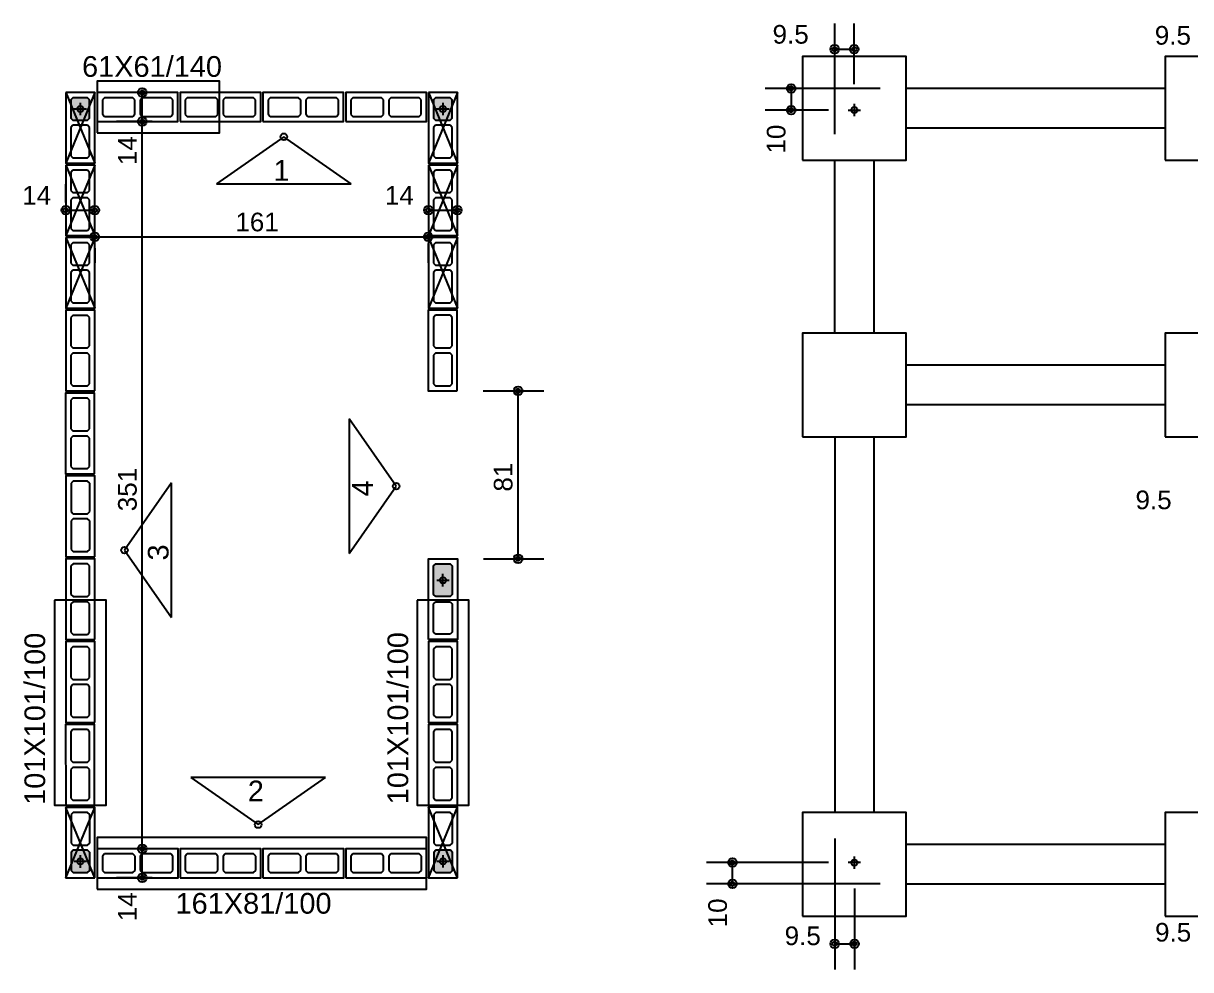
# Model space of a CAD drawing. Extents: x 3 to 128, y 2 to 83.
# Drawn here: x 96.43 to 107.7, y 52.36 to 61.5 of the extents above; entities that cross this region are included whole.
import ezdxf

# ---------------------------------------------------------------- set-up
doc = ezdxf.new("R2010")
doc.units = 0
doc.header["$MEASUREMENT"] = 0
doc.linetypes.add('ESTILO_TQS_0005', pattern=[0.4, 0.3, -0.1])
for name, color, linetype in [('17', 90, 'CONTINUOUS'), ('22', 178, 'CONTINUOUS'), ('24', 7, 'CONTINUOUS'), ('27', 250, 'CONTINUOUS'), ('3', 7, 'CONTINUOUS'), ('35', 255, 'CONTINUOUS'), ('37', 7, 'CONTINUOUS'), ('9', 8, 'CONTINUOUS')]:
    doc.layers.add(name, color=color, linetype=linetype)
doc.styles.add('TQS_ARIAL', font='arial.ttf')

msp = doc.modelspace()

# ---------------------------------------------------------------- linework, layer by layer
at = {"layer": '17', "color": 90, "linetype": 'Continuous'}
for points in [[(97.142787, 60.440603), (98.322787, 60.440603), (98.322787, 60.940603), (97.142787, 60.940603), (97.142787, 60.440603)], [(96.729677, 55.93002), (96.72978, 53.95002), (97.22978, 53.950045), (97.229677, 55.930045), (96.729677, 55.93002)], [(100.23253, 55.93044), (100.232632, 53.95044), (100.732632, 53.950465), (100.73253, 55.930465), (100.23253, 55.93044)], [(97.143161, 53.139861), (100.323161, 53.139861), (100.323161, 53.639861), (97.143161, 53.639861), (97.143161, 53.139861)]]:
    msp.add_lwpolyline(points, dxfattribs=at)
at = {"layer": '22', "color": 178, "linetype": 'Continuous'}
for p, q in [((96.918636, 60.672675), (97.038636, 60.672681)), ((96.978633, 60.732678), (96.978639, 60.612678)), ((100.420893, 60.672706), (100.540893, 60.672713)), ((100.48089, 60.732709), (100.480896, 60.612709)), ((104.394324, 60.661679), (104.514324, 60.661685)), ((104.454321, 60.721682), (104.454327, 60.601682)), ((100.481975, 56.06296), (100.481975, 56.18296)), ((100.421975, 56.12296), (100.541975, 56.12296)), ((96.980116, 53.347546), (96.980111, 53.467546)), ((100.483199, 53.347777), (100.483193, 53.467777)), ((104.455804, 53.33655), (104.455799, 53.45655)), ((97.040114, 53.407548), (96.920114, 53.407543)), ((100.543196, 53.407779), (100.423196, 53.407774)), ((104.515801, 53.396553), (104.395801, 53.396548))]:
    msp.add_line(p, q, dxfattribs=at)
for centre in [(96.978636, 60.672678), (100.480893, 60.672709), (104.454324, 60.661682), (100.481975, 56.12296), (96.980114, 53.407546), (100.483196, 53.407777), (104.455801, 53.39655)]:
    msp.add_circle(centre, 0.03, dxfattribs=at)
at = {"layer": '24', "color": 7, "linetype": 'Continuous'}
for p, q in [((98.944971, 60.404229), (98.294971, 59.949229)), ((99.594971, 59.949229), (98.944971, 60.404229)), ((98.294971, 59.949229), (99.594971, 59.949229)), ((100.030001, 57.031181), (99.575001, 57.681181)), ((99.575001, 57.681181), (99.575001, 56.381181)), ((97.861824, 57.063158), (97.406824, 56.413158)), ((97.861824, 55.763158), (97.861824, 57.063158)), ((99.575001, 56.381181), (100.030001, 57.031181)), ((97.406824, 56.413158), (97.861824, 55.763158)), ((99.346933, 54.218175), (98.046933, 54.218175)), ((98.046933, 54.218175), (98.696933, 53.763175)), ((98.696933, 53.763175), (99.346933, 54.218175))]:
    msp.add_line(p, q, dxfattribs=at)
for centre in [(98.944971, 60.404229), (100.030001, 57.031181), (97.406824, 56.413158), (98.696933, 53.763175)]:
    msp.add_circle(centre, 0.0325, dxfattribs=at)
at = {"layer": '27', "color": 250, "linetype": 'ESTILO_TQS_0005'}
for points in [[(96.90863, 60.780174), (96.888631, 60.760173), (96.88864, 60.585173), (96.908642, 60.565174), (97.048642, 60.565181), (97.06864, 60.585182), (97.068631, 60.760182), (97.04863, 60.780181), (96.90863, 60.780174)], [(97.192788, 60.620868), (97.212788, 60.600868), (97.487788, 60.600868), (97.507788, 60.620868), (97.507788, 60.760868), (97.487788, 60.780868), (97.212788, 60.780868), (97.192788, 60.760868), (97.192788, 60.620868)], [(97.557788, 60.620868), (97.577788, 60.600868), (97.852788, 60.600868), (97.872788, 60.620868), (97.872788, 60.760868), (97.852788, 60.780868), (97.577788, 60.780868), (97.557788, 60.760868), (97.557788, 60.620868)], [(97.99278, 60.620359), (98.01278, 60.600359), (98.28778, 60.600359), (98.30778, 60.620359), (98.30778, 60.760359), (98.28778, 60.780359), (98.01278, 60.780359), (97.99278, 60.760359), (97.99278, 60.620359)], [(98.35778, 60.620359), (98.37778, 60.600359), (98.65278, 60.600359), (98.67278, 60.620359), (98.67278, 60.760359), (98.65278, 60.780359), (98.37778, 60.780359), (98.35778, 60.760359), (98.35778, 60.620359)], [(98.79278, 60.620951), (98.81278, 60.600951), (99.08778, 60.600951), (99.10778, 60.620951), (99.10778, 60.760951), (99.08778, 60.780951), (98.81278, 60.780951), (98.79278, 60.760951), (98.79278, 60.620951)], [(99.15778, 60.620951), (99.17778, 60.600951), (99.45278, 60.600951), (99.47278, 60.620951), (99.47278, 60.760951), (99.45278, 60.780951), (99.17778, 60.780951), (99.15778, 60.760951), (99.15778, 60.620951)], [(99.592773, 60.620442), (99.612773, 60.600442), (99.887773, 60.600442), (99.907773, 60.620442), (99.907773, 60.760442), (99.887773, 60.780442), (99.612773, 60.780442), (99.592773, 60.760442), (99.592773, 60.620442)], [(99.957773, 60.620442), (99.977773, 60.600442), (100.252773, 60.600442), (100.272773, 60.620442), (100.272773, 60.760442), (100.252773, 60.780442), (99.977773, 60.780442), (99.957773, 60.760442), (99.957773, 60.620442)], [(100.410887, 60.780206), (100.390888, 60.760205), (100.390898, 60.585205), (100.410899, 60.565206), (100.550899, 60.565213), (100.570898, 60.585214), (100.570888, 60.760214), (100.550887, 60.780213), (100.410887, 60.780206)], [(96.908644, 60.515174), (96.888645, 60.495173), (96.88866, 60.220173), (96.908661, 60.200174), (97.048661, 60.200181), (97.06866, 60.220182), (97.068645, 60.495182), (97.048644, 60.515181), (96.908644, 60.515174)], [(100.410901, 60.515206), (100.390902, 60.495205), (100.390917, 60.220205), (100.410918, 60.200206), (100.550918, 60.200213), (100.570917, 60.220214), (100.570902, 60.495214), (100.550901, 60.515213), (100.410901, 60.515206)], [(96.908667, 60.080174), (96.888668, 60.060173), (96.888677, 59.885173), (96.908678, 59.865174), (97.048678, 59.865181), (97.068677, 59.885182), (97.068668, 60.060182), (97.048667, 60.080181), (96.908667, 60.080174)], [(100.410924, 60.080206), (100.390925, 60.060205), (100.390934, 59.885205), (100.410935, 59.865206), (100.550935, 59.865213), (100.570934, 59.885214), (100.570925, 60.060214), (100.550924, 60.080213), (100.410924, 60.080206)], [(96.908681, 59.815174), (96.888682, 59.795173), (96.888696, 59.520173), (96.908697, 59.500174), (97.048697, 59.500181), (97.068696, 59.520182), (97.068682, 59.795182), (97.048681, 59.815181), (96.908681, 59.815174)], [(100.410938, 59.815206), (100.390939, 59.795205), (100.390953, 59.520205), (100.410954, 59.500206), (100.550954, 59.500213), (100.570953, 59.520214), (100.570939, 59.795214), (100.550938, 59.815213), (100.410938, 59.815206)], [(96.908703, 59.380174), (96.888705, 59.360173), (96.888714, 59.185173), (96.908715, 59.165174), (97.048715, 59.165181), (97.068714, 59.185182), (97.068705, 59.360182), (97.048703, 59.380181), (96.908703, 59.380174)], [(100.410961, 59.380206), (100.390962, 59.360205), (100.390971, 59.185205), (100.410972, 59.165206), (100.550972, 59.165213), (100.570971, 59.185214), (100.570962, 59.360214), (100.550961, 59.380213), (100.410961, 59.380206)], [(96.908717, 59.115174), (96.888718, 59.095173), (96.888733, 58.820173), (96.908734, 58.800174), (97.048734, 58.800181), (97.068733, 58.820182), (97.068718, 59.095182), (97.048717, 59.115181), (96.908717, 59.115174)], [(100.410974, 59.115206), (100.390975, 59.095205), (100.39099, 58.820205), (100.410991, 58.800206), (100.550991, 58.800213), (100.57099, 58.820214), (100.570975, 59.095214), (100.550974, 59.115213), (100.410974, 59.115206)], [(97.048757, 58.365181), (97.068756, 58.385182), (97.068741, 58.660182), (97.04874, 58.680181), (96.90874, 58.680174), (96.888741, 58.660173), (96.888756, 58.385173), (96.908757, 58.365174), (97.048757, 58.365181)], [(100.5503, 58.36528), (100.570299, 58.385281), (100.570285, 58.660281), (100.550284, 58.68028), (100.410284, 58.680273), (100.390285, 58.660272), (100.390299, 58.385272), (100.4103, 58.365273), (100.5503, 58.36528)], [(97.048776, 58.000181), (97.068775, 58.020182), (97.06876, 58.295182), (97.048759, 58.315181), (96.908759, 58.315174), (96.88876, 58.295173), (96.888775, 58.020173), (96.908776, 58.000174), (97.048776, 58.000181)], [(100.550319, 58.00028), (100.570318, 58.020281), (100.570304, 58.295281), (100.550303, 58.31528), (100.410303, 58.315273), (100.390304, 58.295272), (100.390318, 58.020272), (100.410319, 58.000273), (100.550319, 58.00028)], [(97.04803, 57.565196), (97.068028, 57.585197), (97.068014, 57.860197), (97.048013, 57.880196), (96.908013, 57.880189), (96.888014, 57.860188), (96.888028, 57.585188), (96.90803, 57.565189), (97.04803, 57.565196)], [(97.048049, 57.200196), (97.068048, 57.220197), (97.068033, 57.495197), (97.048032, 57.515196), (96.908032, 57.515189), (96.888033, 57.495188), (96.888048, 57.220188), (96.908049, 57.200189), (97.048049, 57.200196)], [(97.050366, 56.765196), (97.070365, 56.785197), (97.07035, 57.060197), (97.050349, 57.080196), (96.910349, 57.080189), (96.89035, 57.060188), (96.890365, 56.785188), (96.910366, 56.765189), (97.050366, 56.765196)], [(97.050385, 56.400196), (97.070384, 56.420197), (97.070369, 56.695197), (97.050368, 56.715196), (96.910368, 56.715189), (96.890369, 56.695188), (96.890384, 56.420188), (96.910385, 56.400189), (97.050385, 56.400196)], [(97.049639, 55.965211), (97.069638, 55.985212), (97.069623, 56.260212), (97.049622, 56.280211), (96.909622, 56.280204), (96.889623, 56.260203), (96.889638, 55.985203), (96.909639, 55.965204), (97.049639, 55.965211)], [(100.411975, 55.96546), (100.391975, 55.98546), (100.391975, 56.26046), (100.411975, 56.28046), (100.551975, 56.28046), (100.571975, 56.26046), (100.571975, 55.98546), (100.551975, 55.96546), (100.411975, 55.96546)], [(97.049658, 55.600211), (97.069657, 55.620212), (97.069642, 55.895212), (97.049641, 55.915211), (96.909641, 55.915204), (96.889642, 55.895203), (96.889657, 55.620203), (96.909658, 55.600204), (97.049658, 55.600211)], [(100.411975, 55.60046), (100.391975, 55.62046), (100.391975, 55.89546), (100.411975, 55.91546), (100.551975, 55.91546), (100.571975, 55.89546), (100.571975, 55.62046), (100.551975, 55.60046), (100.411975, 55.60046)], [(97.048924, 55.165036), (97.068923, 55.185037), (97.068908, 55.460037), (97.048907, 55.480036), (96.908907, 55.480029), (96.888908, 55.460028), (96.888923, 55.185028), (96.908924, 55.165029), (97.048924, 55.165036)], [(100.551994, 55.165456), (100.571993, 55.185457), (100.571979, 55.460457), (100.551977, 55.480456), (100.411977, 55.480449), (100.391979, 55.460448), (100.391993, 55.185448), (100.411994, 55.165449), (100.551994, 55.165456)], [(97.048943, 54.800036), (97.068942, 54.820037), (97.068927, 55.095037), (97.048926, 55.115036), (96.908926, 55.115029), (96.888927, 55.095028), (96.888942, 54.820028), (96.908943, 54.800029), (97.048943, 54.800036)], [(100.552013, 54.800456), (100.572012, 54.820457), (100.571998, 55.095457), (100.551997, 55.115456), (100.411997, 55.115449), (100.391998, 55.095448), (100.392012, 54.820448), (100.412013, 54.800449), (100.552013, 54.800456)], [(97.048197, 54.365051), (97.068196, 54.385052), (97.068181, 54.660052), (97.04818, 54.680051), (96.90818, 54.680044), (96.888181, 54.660042), (96.888196, 54.385042), (96.908197, 54.365044), (97.048197, 54.365051)], [(100.551279, 54.365281), (100.571278, 54.385283), (100.571264, 54.660283), (100.551263, 54.680281), (100.411263, 54.680274), (100.391264, 54.660273), (100.391278, 54.385273), (100.411279, 54.365274), (100.551279, 54.365281)], [(97.048216, 54.000051), (97.068215, 54.020052), (97.0682, 54.295052), (97.048199, 54.315051), (96.908199, 54.315044), (96.8882, 54.295042), (96.888215, 54.020042), (96.908216, 54.000044), (97.048216, 54.000051)], [(100.551298, 54.000281), (100.571297, 54.020283), (100.571283, 54.295283), (100.551282, 54.315281), (100.411282, 54.315274), (100.391283, 54.295273), (100.391297, 54.020273), (100.411298, 54.000274), (100.551298, 54.000281)], [(97.050107, 53.565049), (97.070106, 53.58505), (97.070094, 53.86005), (97.050093, 53.880049), (96.910093, 53.880043), (96.890094, 53.860042), (96.890106, 53.585042), (96.910107, 53.565043), (97.050107, 53.565049)], [(100.553189, 53.56528), (100.573188, 53.58528), (100.573177, 53.86028), (100.553176, 53.88028), (100.413176, 53.880274), (100.393177, 53.860273), (100.393188, 53.585273), (100.413189, 53.565274), (100.553189, 53.56528)], [(97.050118, 53.300049), (97.070117, 53.32005), (97.07011, 53.49505), (97.050109, 53.515049), (96.910109, 53.515043), (96.89011, 53.495042), (96.890117, 53.320042), (96.910118, 53.300043), (97.050118, 53.300049)], [(97.193169, 53.320074), (97.213169, 53.300074), (97.488169, 53.300074), (97.508169, 53.320074), (97.508169, 53.460074), (97.488169, 53.480074), (97.213169, 53.480074), (97.193169, 53.460074), (97.193169, 53.320074)], [(97.558169, 53.320074), (97.578169, 53.300074), (97.853169, 53.300074), (97.873169, 53.320074), (97.873169, 53.460074), (97.853169, 53.480074), (97.578169, 53.480074), (97.558169, 53.460074), (97.558169, 53.320074)], [(97.993161, 53.319565), (98.013161, 53.299565), (98.288161, 53.299565), (98.308161, 53.319565), (98.308161, 53.459565), (98.288161, 53.479565), (98.013161, 53.479565), (97.993161, 53.459565), (97.993161, 53.319565)], [(98.358161, 53.319565), (98.378161, 53.299565), (98.653161, 53.299565), (98.673161, 53.319565), (98.673161, 53.459565), (98.653161, 53.479565), (98.378161, 53.479565), (98.358161, 53.459565), (98.358161, 53.319565)], [(98.793161, 53.320157), (98.813161, 53.300157), (99.088161, 53.300157), (99.108161, 53.320157), (99.108161, 53.460157), (99.088161, 53.480157), (98.813161, 53.480157), (98.793161, 53.460157), (98.793161, 53.320157)], [(99.158161, 53.320157), (99.178161, 53.300157), (99.453161, 53.300157), (99.473161, 53.320157), (99.473161, 53.460157), (99.453161, 53.480157), (99.178161, 53.480157), (99.158161, 53.460157), (99.158161, 53.320157)], [(99.593154, 53.319648), (99.613154, 53.299648), (99.888154, 53.299648), (99.908154, 53.319648), (99.908154, 53.459648), (99.888154, 53.479648), (99.613154, 53.479648), (99.593154, 53.459648), (99.593154, 53.319648)], [(99.958154, 53.319648), (99.978154, 53.299648), (100.253154, 53.299648), (100.273154, 53.319648), (100.273154, 53.459648), (100.253154, 53.479648), (99.978154, 53.479648), (99.958154, 53.459648), (99.958154, 53.319648)], [(100.553201, 53.30028), (100.5732, 53.32028), (100.573192, 53.49528), (100.553191, 53.51528), (100.413191, 53.515274), (100.393192, 53.495273), (100.3932, 53.320273), (100.413201, 53.300274), (100.553201, 53.30028)]]:
    msp.add_lwpolyline(points, dxfattribs=at)
at = {"layer": '3', "color": 7, "linetype": 'Continuous'}
for p, q in [((96.838628, 60.83017), (97.118663, 60.150185)), ((97.118628, 60.830185), (96.838663, 60.15017)), ((100.340885, 60.830202), (100.62092, 60.150217)), ((100.620885, 60.830217), (100.34092, 60.150202)), ((96.838664, 60.13017), (97.1187, 59.450185)), ((97.118664, 60.130185), (96.8387, 59.45017)), ((100.340921, 60.130202), (100.620957, 59.450217)), ((100.620921, 60.130217), (100.340957, 59.450202)), ((96.838701, 59.43017), (97.118736, 58.750185)), ((97.118701, 59.430185), (96.838736, 58.75017)), ((100.340958, 59.430202), (100.620993, 58.750217)), ((100.620958, 59.430217), (100.340993, 58.750202)), ((97.12012, 53.250052), (96.840091, 53.93004)), ((96.84012, 53.25004), (97.120091, 53.930052)), ((100.623203, 53.250283), (100.343174, 53.930271)), ((100.343203, 53.250271), (100.623174, 53.930283))]:
    msp.add_line(p, q, dxfattribs=at)
for points in [[(103.955062, 60.17919), (104.955062, 60.17919), (104.955062, 61.17919), (103.955062, 61.17919), (103.955062, 60.17919)], [(107.458145, 60.179402), (108.458145, 60.179402), (108.458145, 61.179402), (107.458145, 61.179402), (107.458145, 60.179402)], [(96.838628, 60.83017), (96.838663, 60.15017), (97.118663, 60.150185), (97.118628, 60.830185), (96.838628, 60.83017)], [(97.142788, 60.550868), (97.922788, 60.550868), (97.922788, 60.830868), (97.142788, 60.830868), (97.142788, 60.550868)], [(97.94278, 60.550359), (98.72278, 60.550359), (98.72278, 60.830359), (97.94278, 60.830359), (97.94278, 60.550359)], [(98.74278, 60.550951), (99.52278, 60.550951), (99.52278, 60.830951), (98.74278, 60.830951), (98.74278, 60.550951)], [(99.542773, 60.550442), (100.322773, 60.550442), (100.322773, 60.830442), (99.542773, 60.830442), (99.542773, 60.550442)], [(100.340885, 60.830202), (100.34092, 60.150202), (100.62092, 60.150217), (100.620885, 60.830217), (100.340885, 60.830202)], [(107.458145, 60.871189), (104.953062, 60.87119)], [(104.954786, 60.49119), (107.458145, 60.491189)], [(96.838664, 60.13017), (96.8387, 59.45017), (97.1187, 59.450185), (97.118664, 60.130185), (96.838664, 60.13017)], [(100.340921, 60.130202), (100.340957, 59.450202), (100.620957, 59.450217), (100.620921, 60.130217), (100.340921, 60.130202)], [(104.267062, 58.507453), (104.267062, 60.17919)], [(104.647062, 58.507453), (104.647062, 60.17919)], [(96.838701, 59.43017), (96.838736, 58.75017), (97.118736, 58.750185), (97.118701, 59.430185), (96.838701, 59.43017)], [(100.340958, 59.430202), (100.340993, 58.750202), (100.620993, 58.750217), (100.620958, 59.430217), (100.340958, 59.430202)], [(97.118778, 57.950185), (97.118737, 58.730185), (96.838737, 58.73017), (96.838778, 57.95017), (97.118778, 57.950185)], [(100.620322, 57.950284), (100.620281, 58.730284), (100.340281, 58.730269), (100.340322, 57.950269), (100.620322, 57.950284)], [(103.955062, 57.507453), (104.955062, 57.507453), (104.955062, 58.507453), (103.955062, 58.507453), (103.955062, 57.507453)], [(107.456606, 57.508528), (108.456606, 57.508528), (108.456606, 58.508528), (107.456606, 58.508528), (107.456606, 57.508528)], [(107.458606, 58.199453), (104.955062, 58.199453)], [(97.118051, 57.1502), (97.11801, 57.9302), (96.83801, 57.930185), (96.838051, 57.150185), (97.118051, 57.1502)], [(104.955062, 57.819453), (107.458606, 57.819453)], [(104.267062, 57.507453), (104.267061, 53.879059)], [(104.647061, 53.879059), (104.647062, 57.507453)], [(97.120387, 56.3502), (97.120347, 57.1302), (96.840347, 57.130185), (96.840387, 56.350185), (97.120387, 56.3502)], [(97.11966, 55.550215), (97.119619, 56.330215), (96.839619, 56.3302), (96.83966, 55.5502), (97.11966, 55.550215)], [(100.341975, 55.55046), (100.341975, 56.33046), (100.621975, 56.33046), (100.621975, 55.55046), (100.341975, 55.55046)], [(97.118945, 54.75004), (97.118905, 55.53004), (96.838905, 55.530025), (96.838945, 54.750025), (97.118945, 54.75004)], [(100.622016, 54.75046), (100.621975, 55.53046), (100.341975, 55.530445), (100.342016, 54.750445), (100.622016, 54.75046)], [(97.118218, 53.950055), (97.118177, 54.730055), (96.838178, 54.73004), (96.838218, 53.95004), (97.118218, 53.950055)], [(100.621301, 53.950285), (100.62126, 54.730285), (100.34126, 54.730271), (100.341301, 53.950271), (100.621301, 53.950285)], [(97.12012, 53.250052), (97.120091, 53.930052), (96.840091, 53.93004), (96.84012, 53.25004), (97.12012, 53.250052)], [(100.623203, 53.250283), (100.623174, 53.930283), (100.343174, 53.930271), (100.343203, 53.250271), (100.623203, 53.250283)], [(103.955061, 52.879059), (104.955061, 52.879059), (104.955061, 53.879059), (103.955061, 53.879059), (103.955061, 52.879059)], [(107.458144, 52.879272), (108.458144, 52.879272), (108.458144, 53.879272), (107.458144, 53.879272), (107.458144, 52.879272)], [(107.458144, 53.571059), (104.955061, 53.571059)], [(97.143169, 53.250074), (97.923169, 53.250074), (97.923169, 53.530074), (97.143169, 53.530074), (97.143169, 53.250074)], [(97.943161, 53.249565), (98.723161, 53.249565), (98.723161, 53.529565), (97.943161, 53.529565), (97.943161, 53.249565)], [(98.743161, 53.250157), (99.523161, 53.250157), (99.523161, 53.530157), (98.743161, 53.530157), (98.743161, 53.250157)], [(99.543154, 53.249648), (100.323154, 53.249648), (100.323154, 53.529648), (99.543154, 53.529648), (99.543154, 53.249648)], [(104.953061, 53.191059), (107.458144, 53.191059)]]:
    msp.add_lwpolyline(points, dxfattribs=at)
at = {"layer": '35', "color": 255, "linetype": 'Continuous'}
for p, q in [((104.265062, 60.42919), (104.265062, 61.49919)), ((104.454324, 60.911682), (104.454324, 61.49919)), ((104.265062, 61.24919), (104.454324, 61.24919)), ((97.393088, 60.830868), (97.328169, 60.830868)), ((97.578169, 60.550868), (97.578169, 60.830868)), ((97.643088, 60.830868), (97.643088, 60.830868)), ((104.703062, 60.87119), (103.59384, 60.87119)), ((103.84384, 60.87119), (103.84384, 60.661682)), ((104.953062, 60.87119), (104.953062, 60.87119)), ((107.458145, 60.871189), (107.458145, 60.871189)), ((104.204324, 60.661682), (103.59384, 60.661682)), ((104.454324, 60.661682), (104.454324, 60.661682)), ((104.454324, 60.661682), (104.454324, 60.661682)), ((97.672788, 60.550868), (97.328169, 60.550868)), ((97.422788, 60.550868), (97.328169, 60.550868)), ((97.578169, 53.530074), (97.578169, 60.550868)), ((97.672788, 60.550868), (97.672788, 60.550868)), ((97.922788, 60.550868), (97.922788, 60.550868)), ((104.265062, 60.17919), (104.265062, 60.17919)), ((96.838696, 59.768829), (96.838696, 59.945182)), ((97.118697, 59.758353), (97.118697, 59.945182)), ((100.620945, 59.933027), (100.620945, 59.945182)), ((96.838696, 59.695182), (97.118697, 59.695182)), ((100.340944, 59.695182), (100.620945, 59.695182)), ((100.340944, 59.695182), (100.340944, 59.695182)), ((100.620945, 59.683027), (100.620945, 59.683027)), ((97.118693, 59.580183), (97.118693, 59.580183)), ((100.338948, 59.623531), (100.338948, 59.623531)), ((96.838696, 59.518829), (96.838696, 59.518829)), ((97.118693, 59.437416), (100.338948, 59.437416)), ((97.118697, 59.508353), (97.118697, 59.508353)), ((97.118693, 59.330183), (97.118693, 59.187416)), ((100.338948, 59.373531), (100.338948, 59.187416)), ((100.620322, 57.950284), (100.620322, 57.950284)), ((100.870322, 57.950284), (101.457134, 57.950284)), ((101.207134, 56.330445), (101.207134, 57.950284)), ((100.622702, 56.330445), (100.622702, 56.330445)), ((100.872702, 56.330445), (101.457134, 56.330445)), ((104.265061, 53.879059), (104.265061, 53.879059)), ((104.265061, 53.629059), (104.265061, 52.363034)), ((97.673169, 53.530074), (97.328169, 53.530074)), ((97.673169, 53.530074), (97.328169, 53.530074)), ((97.578169, 53.250074), (97.578169, 53.530074)), ((97.923169, 53.530074), (97.923169, 53.530074)), ((97.923169, 53.530074), (97.923169, 53.530074)), ((104.205801, 53.39655), (103.028068, 53.39655)), ((103.278068, 53.191059), (103.278068, 53.39655)), ((104.455801, 53.39655), (104.455801, 53.39655)), ((104.455801, 53.39655), (104.455801, 53.39655)), ((97.673169, 53.250074), (97.328169, 53.250074)), ((97.923169, 53.250074), (97.923169, 53.250074)), ((104.705061, 53.191059), (103.028068, 53.191059)), ((104.455801, 53.14655), (104.455801, 52.363034)), ((104.955061, 53.191059), (104.955061, 53.191059)), ((107.458144, 53.191059), (107.458144, 53.191059)), ((104.265061, 52.613034), (104.455801, 52.613034))]:
    msp.add_line(p, q, dxfattribs=at)
for centre, radius in [((104.265062, 61.24919), 0.041625), ((104.265062, 61.24919), 0.02075), ((104.454324, 61.24919), 0.041625), ((104.454324, 61.24919), 0.02075), ((103.84384, 60.87119), 0.041625), ((103.84384, 60.87119), 0.02075), ((97.578169, 60.830868), 0.041625), ((97.578169, 60.830868), 0.02075), ((103.84384, 60.661682), 0.041625), ((103.84384, 60.661682), 0.02075), ((97.578169, 60.550868), 0.041625), ((97.578169, 60.550868), 0.041625), ((97.578169, 60.550868), 0.02075), ((97.578169, 60.550868), 0.02075), ((96.838696, 59.695182), 0.041625), ((96.838696, 59.695182), 0.02075), ((97.118697, 59.695182), 0.041625), ((97.118697, 59.695182), 0.02075), ((100.340944, 59.695182), 0.041625), ((100.340944, 59.695182), 0.02075), ((100.620945, 59.695182), 0.041625), ((100.620945, 59.695182), 0.02075), ((97.118693, 59.437416), 0.041625), ((97.118693, 59.437416), 0.02075), ((100.338948, 59.437416), 0.041625), ((100.338948, 59.437416), 0.02075), ((101.207134, 57.950284), 0.041625), ((101.207134, 57.950284), 0.02075), ((101.207134, 56.330445), 0.041625), ((101.207134, 56.330445), 0.02075), ((97.578169, 53.530074), 0.041625), ((97.578169, 53.530074), 0.041625), ((97.578169, 53.530074), 0.02075), ((97.578169, 53.530074), 0.02075), ((103.278068, 53.39655), 0.041625), ((103.278068, 53.39655), 0.02075), ((97.578169, 53.250074), 0.041625), ((97.578169, 53.250074), 0.02075), ((103.278068, 53.191059), 0.041625), ((103.278068, 53.191059), 0.02075), ((104.265061, 52.613034), 0.041625), ((104.455801, 52.613034), 0.041625), ((104.265061, 52.613034), 0.02075), ((104.455801, 52.613034), 0.02075)]:
    msp.add_circle(centre, radius, dxfattribs=at)
at = {"layer": '9', "color": 8, "linetype": 'Continuous'}
for points in [[(96.90863, 60.780174), (96.888631, 60.760173), (96.88864, 60.585173), (96.908642, 60.565174), (97.048642, 60.565181), (97.06864, 60.585182), (97.068631, 60.760182), (97.04863, 60.780181), (96.90863, 60.780174)], [(100.410887, 60.780206), (100.390888, 60.760205), (100.390898, 60.585205), (100.410899, 60.565206), (100.550899, 60.565213), (100.570898, 60.585214), (100.570888, 60.760214), (100.550887, 60.780213), (100.410887, 60.780206)], [(100.411975, 55.96546), (100.391975, 55.98546), (100.391975, 56.26046), (100.411975, 56.28046), (100.551975, 56.28046), (100.571975, 56.26046), (100.571975, 55.98546), (100.551975, 55.96546), (100.411975, 55.96546)], [(97.050118, 53.300049), (97.070117, 53.32005), (97.07011, 53.49505), (97.050109, 53.515049), (96.910109, 53.515043), (96.89011, 53.495042), (96.890117, 53.320042), (96.910118, 53.300043), (97.050118, 53.300049)], [(100.553201, 53.30028), (100.5732, 53.32028), (100.573192, 53.49528), (100.553191, 53.51528), (100.413191, 53.515274), (100.393192, 53.495273), (100.3932, 53.320273), (100.413201, 53.300274), (100.553201, 53.30028)]]:
    msp.add_lwpolyline(points, dxfattribs=at)
for points in [[(96.90863, 60.780174), (96.888631, 60.760173), (96.88864, 60.585173)], [(96.90863, 60.780174), (96.88864, 60.585173), (96.908642, 60.565174)], [(96.90863, 60.780174), (97.068631, 60.760182), (97.04863, 60.780181)], [(96.90863, 60.780174), (97.04863, 60.780181), (96.90863, 60.780174)], [(96.90863, 60.780174), (96.908642, 60.565174), (97.048642, 60.565181)], [(96.90863, 60.780174), (97.048642, 60.565181), (97.06864, 60.585182)], [(96.90863, 60.780174), (97.06864, 60.585182), (97.068631, 60.760182)], [(100.410887, 60.780206), (100.390888, 60.760205), (100.390898, 60.585205)], [(100.410887, 60.780206), (100.390898, 60.585205), (100.410899, 60.565206)], [(100.410887, 60.780206), (100.570888, 60.760214), (100.550887, 60.780213)], [(100.410887, 60.780206), (100.550887, 60.780213), (100.410887, 60.780206)], [(100.410887, 60.780206), (100.410899, 60.565206), (100.550899, 60.565213)], [(100.410887, 60.780206), (100.550899, 60.565213), (100.570898, 60.585214)], [(100.410887, 60.780206), (100.570898, 60.585214), (100.570888, 60.760214)], [(100.411975, 55.96546), (100.391975, 56.26046), (100.411975, 56.28046)], [(100.411975, 55.96546), (100.391975, 55.98546), (100.391975, 56.26046)], [(100.411975, 55.96546), (100.411975, 56.28046), (100.551975, 56.28046)], [(100.411975, 55.96546), (100.551975, 56.28046), (100.571975, 56.26046)], [(100.411975, 55.96546), (100.571975, 56.26046), (100.571975, 55.98546)], [(100.411975, 55.96546), (100.571975, 55.98546), (100.551975, 55.96546)], [(100.411975, 55.96546), (100.551975, 55.96546), (100.411975, 55.96546)], [(97.050118, 53.300049), (96.910109, 53.515043), (96.89011, 53.495042)], [(97.050118, 53.300049), (96.89011, 53.495042), (96.890117, 53.320042)], [(97.050118, 53.300049), (97.050109, 53.515049), (96.910109, 53.515043)], [(97.050118, 53.300049), (97.07011, 53.49505), (97.050109, 53.515049)], [(97.050118, 53.300049), (97.070117, 53.32005), (97.07011, 53.49505)], [(100.553201, 53.30028), (100.413191, 53.515274), (100.393192, 53.495273)], [(100.553201, 53.30028), (100.393192, 53.495273), (100.3932, 53.320273)], [(100.553201, 53.30028), (100.553191, 53.51528), (100.413191, 53.515274)], [(100.553201, 53.30028), (100.573192, 53.49528), (100.553191, 53.51528)], [(100.553201, 53.30028), (100.5732, 53.32028), (100.573192, 53.49528)], [(97.050118, 53.300049), (96.890117, 53.320042), (96.910118, 53.300043)], [(97.050118, 53.300049), (96.910118, 53.300043), (97.050118, 53.300049)], [(100.553201, 53.30028), (100.3932, 53.320273), (100.413201, 53.300274)], [(100.553201, 53.30028), (100.413201, 53.300274), (100.553201, 53.30028)]]:
    msp.add_solid(points, dxfattribs=at)

# ---------------------------------------------------------------- texts
at = {"layer": '24', "color": 7, "linetype": 'Continuous', "style": 'TQS_ARIAL'}
msp.add_text('1', height=0.2, dxfattribs=at).set_placement((98.844971, 59.979229))
for s, rotation, p in [('4', 90.000003, (99.805001, 56.931181)), ('3', 90.000008, (97.831824, 56.313158)), ('2', 0.000005, (98.596933, 53.988175))]:
    msp.add_text(s, height=0.2, rotation=rotation, dxfattribs=at).set_placement(p)
at = {"layer": '35', "color": 255, "linetype": 'Continuous', "style": 'TQS_ARIAL'}
for s, p in [('9.5', (103.665062, 61.30319)), ('9.5', (107.356581, 61.293481)), ('14', (96.418696, 59.749182)), ('14', (99.920944, 59.749182)), ('161', (98.47682, 59.491416)), ('9.5', (107.170144, 56.808466)), ('9.5', (103.781726, 52.599815)), ('9.5', (107.358884, 52.634103))]:
    msp.add_text(s, height=0.18, dxfattribs=at).set_placement(p)
for s, p in [('10', (103.78984, 60.241682)), ('14', (97.524169, 60.130868)), ('351', (97.524169, 56.788471)), ('81', (101.153134, 56.978365)), ('14', (97.524169, 52.830074)), ('10', (103.224068, 52.771059))]:
    msp.add_text(s, height=0.18, rotation=90, dxfattribs=at).set_placement(p)
at = {"layer": '37', "color": 7, "linetype": 'Continuous', "style": 'TQS_ARIAL'}
for s, p in [('61X61/140', (96.996485, 60.982861)), ('161X81/100', (97.899073, 52.903468))]:
    msp.add_text(s, height=0.2, dxfattribs=at).set_placement(p)
for p in [(96.640116, 53.953834), (100.14634, 53.959516)]:
    msp.add_text('101X101/100', height=0.2, rotation=90, dxfattribs=at).set_placement(p)

doc.saveas('drawing.dxf')
